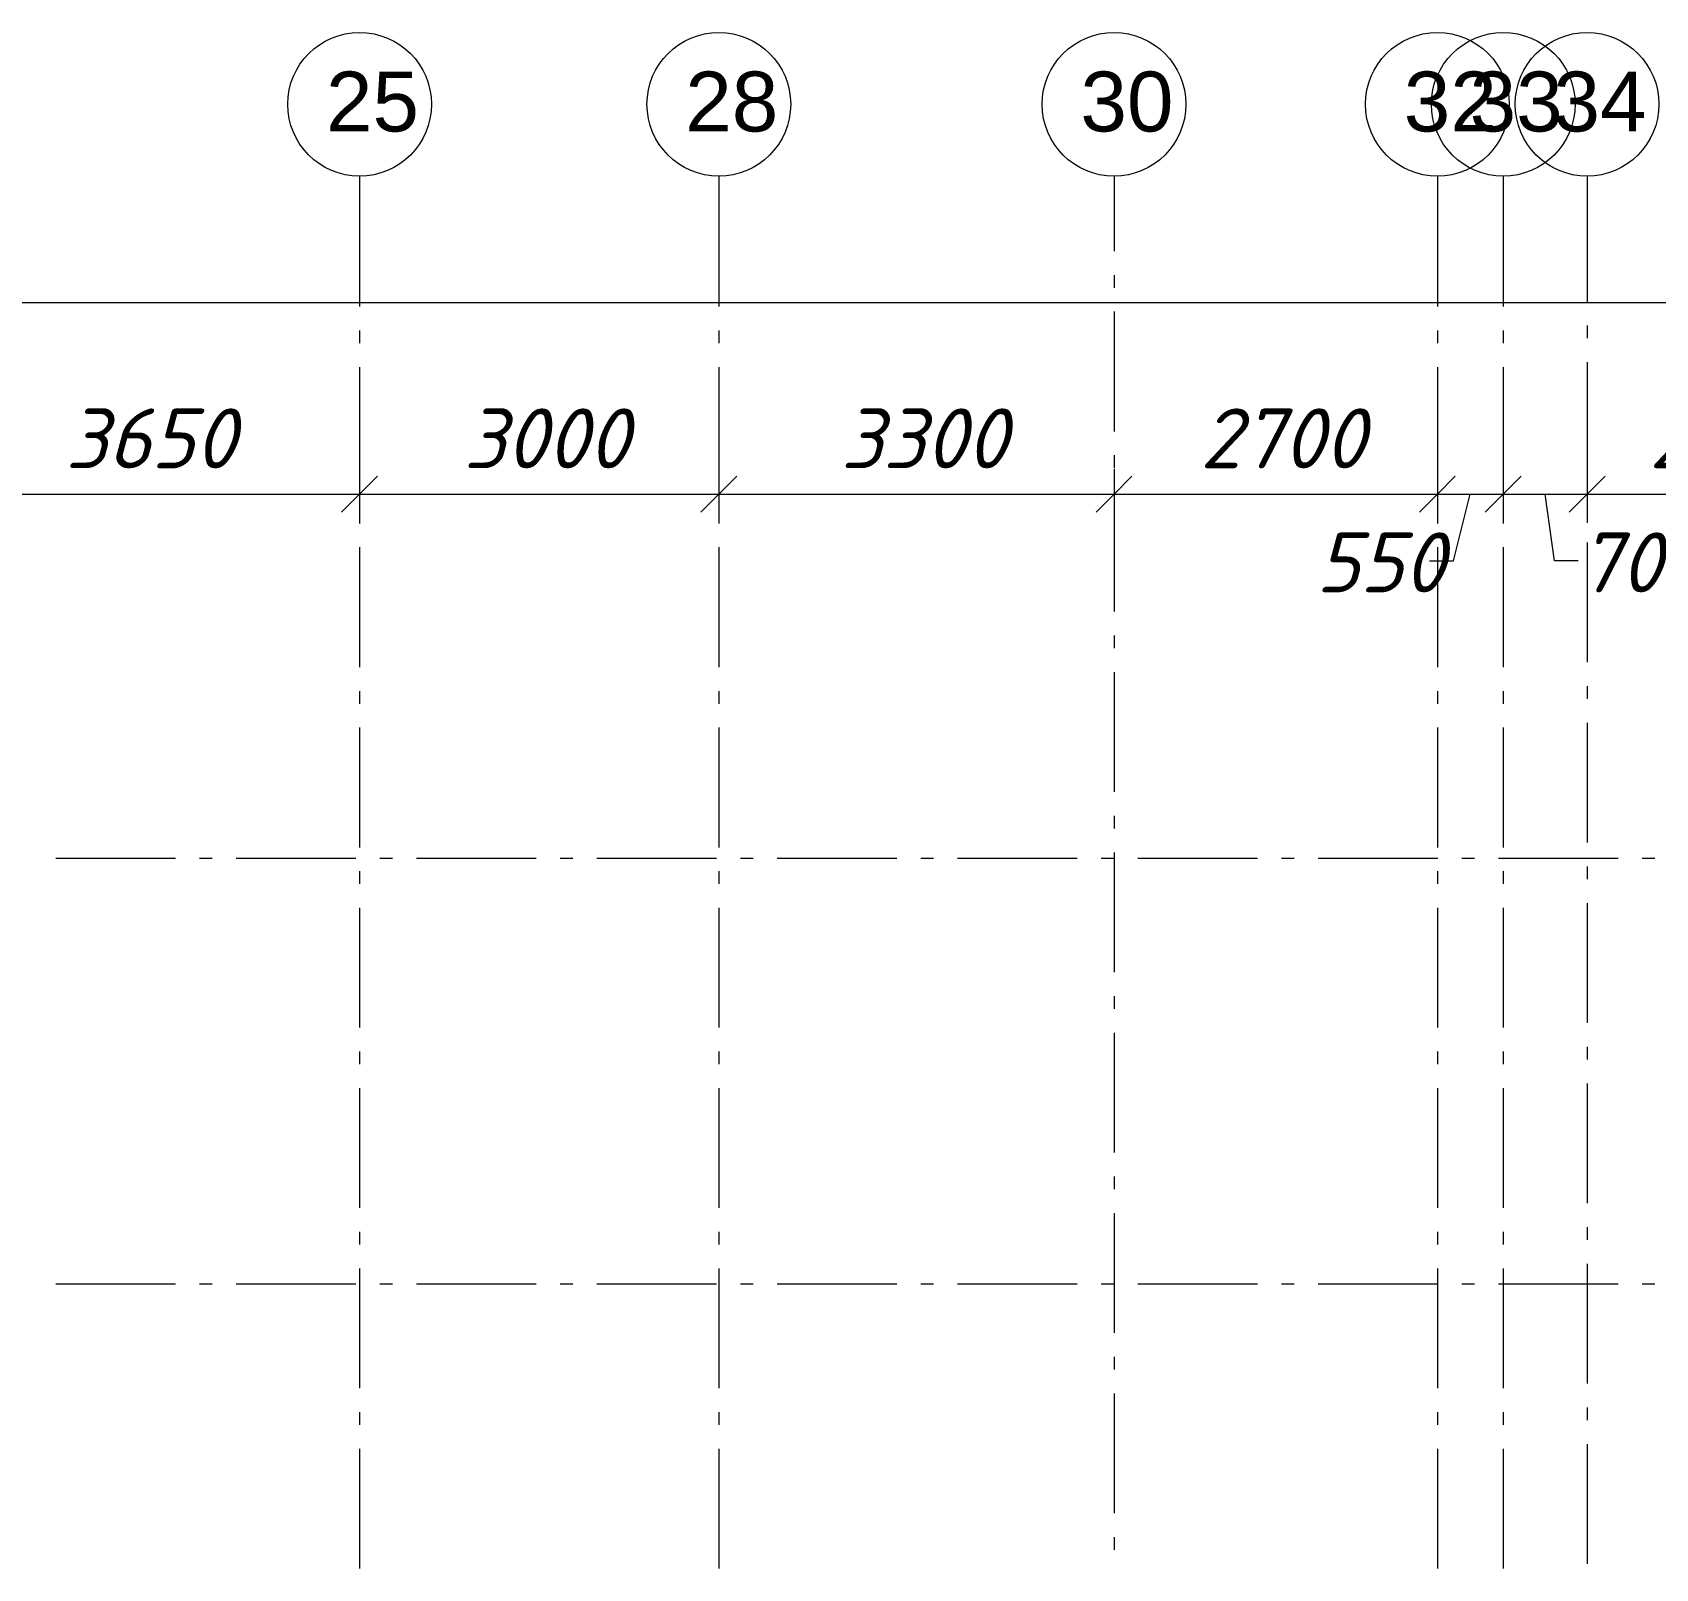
# Model space of a CAD drawing. Header units: millimetres. Extents: x -537608 to 253996, y -217170 to 186033.
# Drawn here: x -281308 to -267754, y 172992 to 185821 of the extents above; entities that cross this region are included whole.
import ezdxf

# ---------------------------------------------------------------- set-up
doc = ezdxf.new("R2010")
doc.units = ezdxf.units.MM
doc.layers.add('PDF _Геометрия', color=7, linetype='Continuous')
doc.layers.add('PDF _Текст', color=7, linetype='Continuous')
doc.styles.add('PDF ArialMT', font='arial.ttf')
doc.styles.add('PDF ISOCPEUR Italic', font='isocpeui.ttf')

msp = doc.modelspace()

# ---------------------------------------------------------------- linework, layer by layer
at = {"layer": 'PDF _Геометрия', "color": 253, "lineweight": 9, "true_color": 0xaaaaaa}
for p, q in [((-278576.1808, 184621.1603), (-278576.1808, 183532.584)), ((-275576.1865, 184621.1603), (-275576.1865, 183532.584)), ((-272276.1867, 184621.1603), (-272276.1867, 183995.3742)), ((-269576.1849, 184621.1603), (-269576.1849, 183532.584)), ((-269026.1871, 184621.1603), (-269026.1871, 183532.584)), ((-268326.1845, 184621.1603), (-268326.1845, 183572.4566)), ((-272276.1867, 183795.3734), (-272276.1867, 183689.5386)), ((-272276.1867, 183489.5378), (-272276.1867, 182489.5382)), ((-278576.1808, 183332.5832), (-278576.1808, 183226.7483)), ((-275576.1865, 183332.5832), (-275576.1865, 183226.7483)), ((-269576.1849, 183332.5832), (-269576.1849, 183226.7483)), ((-269026.1871, 183332.5832), (-269026.1871, 183226.7483)), ((-268326.1845, 183372.4559), (-268326.1845, 183266.621)), ((-278576.1808, 183026.7519), (-278576.1808, 182026.7523)), ((-275576.1865, 183026.7519), (-275576.1865, 182026.7523)), ((-269576.1849, 183026.7519), (-269576.1849, 182026.7523)), ((-269026.1871, 183026.7519), (-269026.1871, 182026.7523)), ((-268326.1845, 183066.6245), (-268326.1845, 182066.625)), ((-272276.1867, 182289.5375), (-272276.1867, 182183.7069)), ((-272276.1867, 181983.7061), (-272276.1867, 180983.7066)), ((-278576.1808, 181826.7515), (-278576.1808, 181720.9166)), ((-275576.1865, 181826.7515), (-275576.1865, 181720.9166)), ((-269576.1849, 181826.7515), (-269576.1849, 181720.9166)), ((-269026.1871, 181826.7515), (-269026.1871, 181720.9166)), ((-268326.1845, 181866.6242), (-268326.1845, 181760.7893)), ((-278576.1808, 181520.9159), (-278576.1808, 180520.9163)), ((-275576.1865, 181520.9159), (-275576.1865, 180520.9163)), ((-269576.1849, 181520.9159), (-269576.1849, 180520.9163)), ((-269026.1871, 181520.9159), (-269026.1871, 180520.9163)), ((-268326.1845, 181560.7886), (-268326.1845, 180560.789)), ((-272276.1867, 180783.7058), (-272276.1867, 180677.8753)), ((-272276.1867, 180477.8745), (-272276.1867, 179477.8749)), ((-278576.1808, 180320.9155), (-278576.1808, 180215.0849)), ((-275576.1865, 180320.9155), (-275576.1865, 180215.0849)), ((-269576.1849, 180320.9155), (-269576.1849, 180215.0849)), ((-269026.1871, 180320.9155), (-269026.1871, 180215.0849)), ((-268326.1845, 180360.7883), (-268326.1845, 180254.9577)), ((-278576.1808, 180015.0842), (-278576.1808, 179015.0847)), ((-275576.1865, 180015.0842), (-275576.1865, 179015.0847)), ((-269576.1849, 180015.0842), (-269576.1849, 179015.0847)), ((-269026.1871, 180015.0842), (-269026.1871, 179015.0847)), ((-268326.1845, 180054.9569), (-268326.1845, 179054.9573)), ((-272276.1867, 179277.8741), (-272276.1867, 179172.0393)), ((-280112.1151, 178921.2504), (-281112.1103, 178921.2504)), ((-279806.2837, 178921.2504), (-279912.1143, 178921.2504)), ((-278606.2791, 178921.2504), (-279606.283, 178921.2504)), ((-278300.4477, 178921.2504), (-278406.2783, 178921.2504)), ((-277100.4475, 178921.2504), (-278100.447, 178921.2504)), ((-276794.6161, 178921.2504), (-276900.4467, 178921.2504)), ((-275594.6158, 178921.2504), (-276594.6154, 178921.2504)), ((-275288.7801, 178921.2504), (-275394.615, 178921.2504)), ((-274088.7798, 178921.2504), (-275088.7794, 178921.2504)), ((-273782.9484, 178921.2504), (-273888.7833, 178921.2504)), ((-272582.9482, 178921.2504), (-273582.9477, 178921.2504)), ((-272277.1168, 178921.2504), (-272382.9474, 178921.2504)), ((-272276.1867, 178972.0385), (-272276.1867, 177972.039)), ((-271077.1165, 178921.2504), (-272077.116, 178921.2504)), ((-270771.2808, 178921.2504), (-270877.1157, 178921.2504)), ((-269571.2805, 178921.2504), (-270571.28, 178921.2504)), ((-269265.4491, 178921.2504), (-269371.2841, 178921.2504)), ((-268065.4489, 178921.2504), (-269065.4484, 178921.2504)), ((-267759.6175, 178921.2504), (-267865.4481, 178921.2504)), ((-278576.1808, 178815.0839), (-278576.1808, 178709.249)), ((-275576.1865, 178815.0839), (-275576.1865, 178709.249)), ((-269576.1849, 178815.0839), (-269576.1849, 178709.249)), ((-269026.1871, 178815.0839), (-269026.1871, 178709.249)), ((-268326.1845, 178854.9566), (-268326.1845, 178749.1217)), ((-278576.1808, 178509.2525), (-278576.1808, 177509.253)), ((-275576.1865, 178509.2525), (-275576.1865, 177509.253)), ((-269576.1849, 178509.2525), (-269576.1849, 177509.253)), ((-269026.1871, 178509.2525), (-269026.1871, 177509.253)), ((-268326.1845, 178549.1252), (-268326.1845, 177549.1257)), ((-272276.1867, 177772.0382), (-272276.1867, 177666.2076)), ((-272276.1867, 177466.2069), (-272276.1867, 176466.2073)), ((-278576.1808, 177309.2522), (-278576.1808, 177203.4173)), ((-275576.1865, 177309.2522), (-275576.1865, 177203.4173)), ((-269576.1849, 177309.2522), (-269576.1849, 177203.4173)), ((-269026.1871, 177309.2522), (-269026.1871, 177203.4173)), ((-268326.1845, 177349.1249), (-268326.1845, 177243.2901)), ((-268326.1845, 177043.2893), (-268326.1845, 176043.2897)), ((-278576.1808, 177003.4165), (-278576.1808, 176003.417)), ((-275576.1865, 177003.4165), (-275576.1865, 176003.417)), ((-269576.1849, 177003.4165), (-269576.1849, 176003.417)), ((-269026.1871, 177003.4165), (-269026.1871, 176003.417)), ((-272276.1867, 176266.2065), (-272276.1867, 176160.3759)), ((-272276.1867, 175960.3752), (-272276.1867, 174960.3756)), ((-278576.1808, 175803.4163), (-278576.1808, 175697.5856)), ((-275576.1865, 175803.4163), (-275576.1865, 175697.5856)), ((-269576.1849, 175803.4163), (-269576.1849, 175697.5856)), ((-269026.1871, 175803.4163), (-269026.1871, 175697.5856)), ((-268326.1845, 175843.2889), (-268326.1845, 175737.4584)), ((-268326.1845, 175537.4576), (-268326.1845, 174537.458)), ((-278576.1808, 175497.5849), (-278576.1808, 174497.5854)), ((-275576.1865, 175497.5849), (-275576.1865, 174497.5854)), ((-269576.1849, 175497.5849), (-269576.1849, 174497.5854)), ((-269026.1871, 175497.5849), (-269026.1871, 174497.5854)), ((-281112.1103, 175370.9051), (-280112.1151, 175370.9051)), ((-279912.1143, 175370.9051), (-279806.2837, 175370.9051)), ((-279606.283, 175370.9051), (-278606.2791, 175370.9051)), ((-278406.2783, 175370.9051), (-278300.4477, 175370.9051)), ((-278100.447, 175370.9051), (-277100.4475, 175370.9051)), ((-276900.4467, 175370.9051), (-276794.6161, 175370.9051)), ((-276594.6154, 175370.9051), (-275594.6158, 175370.9051)), ((-275394.615, 175370.9051), (-275288.7801, 175370.9051)), ((-275088.7794, 175370.9051), (-274088.7798, 175370.9051)), ((-273888.7833, 175370.9051), (-273782.9484, 175370.9051)), ((-273582.9477, 175370.9051), (-272582.9482, 175370.9051)), ((-272382.9474, 175370.9051), (-272277.1168, 175370.9051)), ((-272077.116, 175370.9051), (-271077.1165, 175370.9051)), ((-270877.1157, 175370.9051), (-270771.2808, 175370.9051)), ((-270571.28, 175370.9051), (-269571.2805, 175370.9051)), ((-269371.2841, 175370.9051), (-269265.4491, 175370.9051)), ((-269065.4484, 175370.9051), (-268065.4489, 175370.9051)), ((-267865.4481, 175370.9051), (-267759.6175, 175370.9051)), ((-272276.1867, 174760.3748), (-272276.1867, 174654.5399)), ((-272276.1867, 174454.5392), (-272276.1867, 173454.5397)), ((-278576.1808, 174297.5846), (-278576.1808, 174191.754)), ((-275576.1865, 174297.5846), (-275576.1865, 174191.754)), ((-269576.1849, 174297.5846), (-269576.1849, 174191.754)), ((-269026.1871, 174297.5846), (-269026.1871, 174191.754)), ((-268326.1845, 174337.4572), (-268326.1845, 174231.6224)), ((-268326.1845, 174031.6259), (-268326.1845, 173031.6264)), ((-278576.1808, 173991.7532), (-278576.1808, 172991.7537)), ((-275576.1865, 173991.7532), (-275576.1865, 172991.7537)), ((-269576.1849, 173991.7532), (-269576.1849, 172991.7537)), ((-269026.1871, 173991.7532), (-269026.1871, 172991.7537)), ((-272276.1867, 173254.5432), (-272276.1867, 173148.7083))]:
    msp.add_line(p, q, dxfattribs=at)
at = {"layer": 'PDF _Геометрия', "lineweight": 9}
for p, q in [((-317116.1758, 183565.5155), (-213136.1964, 183565.5155)), ((-278576.1808, 182177.6485), (-278576.1808, 181965.518)), ((-275576.1865, 182177.6485), (-275576.1865, 181965.518)), ((-272276.1867, 182177.6485), (-272276.1867, 181965.518)), ((-269576.1849, 182177.6485), (-269576.1849, 181965.518)), ((-269026.1871, 182177.6485), (-269026.1871, 181965.518)), ((-268326.1845, 182177.6485), (-268326.1845, 181965.518)), ((-282226.1862, 181965.518), (-278576.1808, 181965.518)), ((-278576.1808, 181965.518), (-275576.1865, 181965.518)), ((-278576.1808, 181965.518), (-278576.1808, 181725.5153)), ((-275576.1865, 181965.518), (-272276.1867, 181965.518)), ((-275576.1865, 181965.518), (-275576.1865, 181725.5153)), ((-272276.1867, 181965.518), (-269576.1849, 181965.518)), ((-272276.1867, 181965.518), (-272276.1867, 181725.5153)), ((-269576.1849, 181965.518), (-269026.1871, 181965.518)), ((-269576.1849, 181965.518), (-269576.1849, 181725.5153)), ((-269441.1646, 181408.7168), (-269301.1839, 181965.518)), ((-269026.1871, 181965.518), (-268326.1845, 181965.518)), ((-269026.1871, 181965.518), (-269026.1871, 181725.5153)), ((-268599.3383, 181408.7168), (-268676.1858, 181965.518)), ((-268326.1845, 181965.518), (-266026.1842, 181965.518)), ((-268326.1845, 181965.518), (-268326.1845, 181725.5153)), ((-269641.1654, 181408.7168), (-269441.1646, 181408.7168)), ((-268399.3375, 181408.7168), (-268599.3383, 181408.7168))]:
    msp.add_line(p, q, dxfattribs=at)
at = {"layer": 'PDF _Геометрия', "lineweight": 20}
for p, q in [((-278426.1803, 182115.5143), (-278576.1808, 181965.518)), ((-275426.1859, 182115.5143), (-275576.1865, 181965.518)), ((-272126.1861, 182115.5143), (-272276.1867, 181965.518)), ((-269426.1844, 182115.5143), (-269576.1849, 181965.518)), ((-268876.1865, 182115.5143), (-269026.1871, 181965.518)), ((-268176.1839, 182115.5143), (-268326.1845, 181965.518)), ((-278576.1808, 181965.518), (-278726.1814, 181815.5174)), ((-275576.1865, 181965.518), (-275726.1828, 181815.5174)), ((-272276.1867, 181965.518), (-272426.183, 181815.5174)), ((-269576.1849, 181965.518), (-269726.1855, 181815.5174)), ((-269026.1871, 181965.518), (-269176.1877, 181815.5174)), ((-268326.1845, 181965.518), (-268476.185, 181815.5174))]:
    msp.add_line(p, q, dxfattribs=at)
for centre, radius in [((-278576.1835, 185221.1618), 599.9996), ((-275576.1835, 185221.1613), 600.001), ((-272276.1837, 185221.1613), 600.001), ((-269576.1862, 185221.1613), 600.001), ((-269026.1845, 185221.1606), 600.0006), ((-268326.1857, 185221.1613), 600.001)]:
    msp.add_circle(centre, radius, dxfattribs=at)

# ---------------------------------------------------------------- texts
at = {"layer": 'PDF _Текст', "char_height": 500, "attachment_point": 4}
for s, insert, style in [('25', (-278856.6245, 185240.5564), 'PDF ArialMT'), ('28', (-275856.6259, 185240.5564), 'PDF ArialMT'), ('30', (-272556.6304, 185240.5564), 'PDF ArialMT'), ('32', (-269856.6287, 185240.5564), 'PDF ArialMT'), ('33', (-269306.6309, 185240.5564), 'PDF ArialMT'), ('34', (-268606.6282, 185240.5564), 'PDF ArialMT'), ('3650', (-281033.2692, 182431.0296), 'PDF ISOCPEUR Italic'), ('3000', (-277708.265, 182431.0296), 'PDF ISOCPEUR Italic'), ('3300', (-274558.2701, 182431.0296), 'PDF ISOCPEUR Italic'), ('2700', (-271558.2671, 182431.0296), 'PDF ISOCPEUR Italic'), ('2300 1350', (-267808.2699, 182431.0296), 'PDF ISOCPEUR Italic'), ('550', (-270589.2787, 181395.3944), 'PDF ISOCPEUR Italic'), ('700', (-268399.3547, 181395.3944), 'PDF ISOCPEUR Italic')]:
    msp.add_mtext(s, dxfattribs=dict(at, insert=insert, style=style))

doc.saveas('drawing.dxf')
